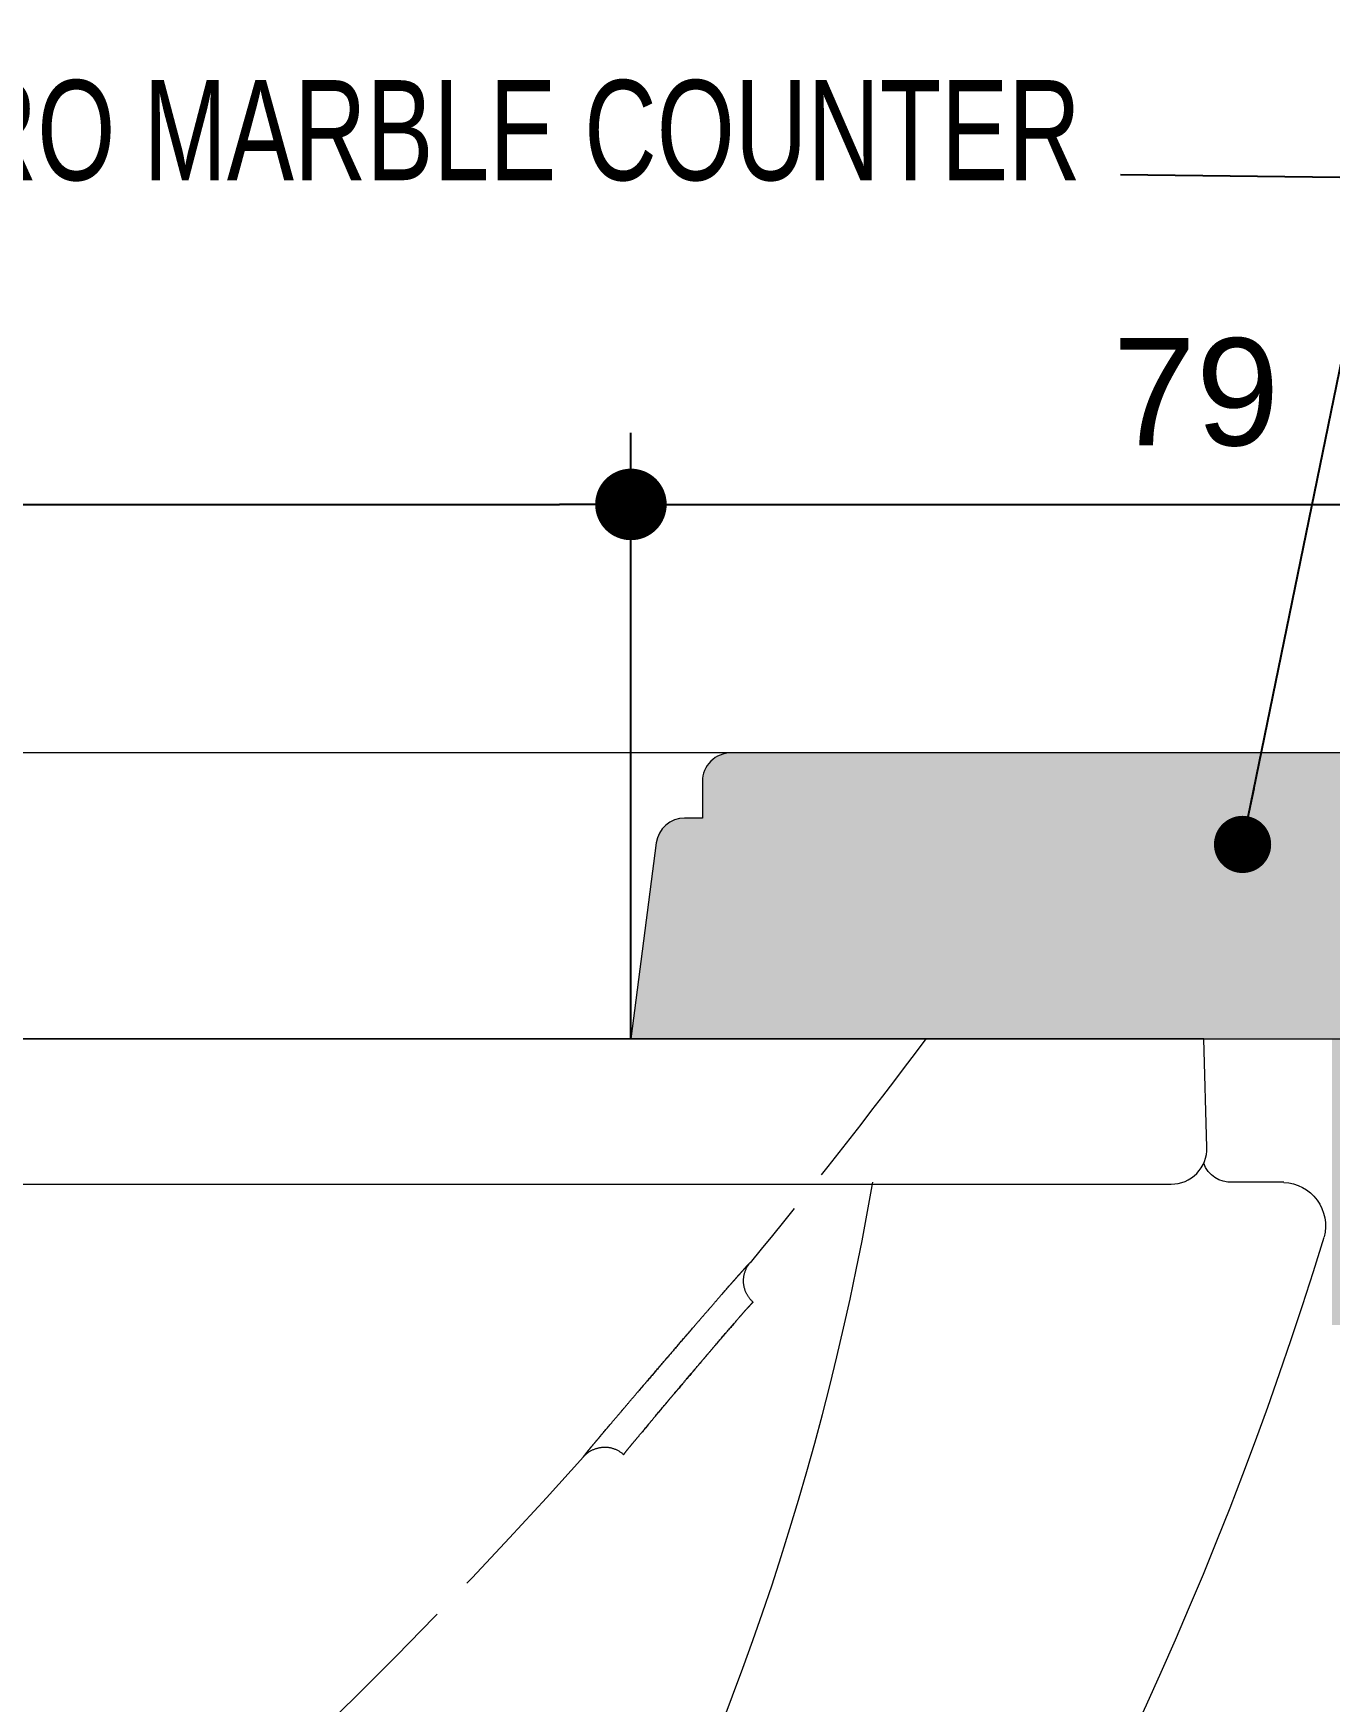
# Model space of a CAD drawing. Header units: inches. Extents: x 258415 to 640093, y 441672 to 945769.
# Drawn here: x 328415.8 to 328506.4, y 460557.5 to 460674.1 of the extents above; entities that cross this region are included whole.
import ezdxf

# ---------------------------------------------------------------- set-up
doc = ezdxf.new("R2010")
doc.units = ezdxf.units.IN
doc.header["$MEASUREMENT"] = 0
doc.linetypes.add('ACAD_ISO02W100', pattern=[15, 12, -3])
doc.linetypes.add('HIDDEN', pattern=[0.375, 0.25, -0.125])
for name, color, linetype in [('CQ marble hatch', 8, 'Continuous'), ('CQ SANITARY WARES', 212, 'Continuous'), ('CQ section wall', 3, 'Continuous'), ('CQ SPOT DETAILS', 40, 'Continuous'), ('CQ text label', 3, 'Continuous'), ('CQ Wall hatch_CHB', 8, 'Continuous'), ('DIM', 251, 'Continuous'), ('MARBLE 2', 6, 'Continuous'), ('SANITARY WARES', 212, 'Continuous')]:
    doc.layers.add(name, color=color, linetype=linetype)
doc.layers.add('CQ wooh hatch', color=8, linetype='HIDDEN', lineweight=18)
doc.styles.add('DIM 50', font='romans.shx', dxfattribs={"width": 0.75, "height": 100})
doc.styles.get("Standard").update_dxf_attribs({"font": 'arial.ttf'})
doc.dimstyles.new('chester 5', dxfattribs={"dimscale": 0.05, "dimtxt": 150, "dimasz": 100, "dimexe": 100, "dimexo": 0, "dimgap": 80, "dimtad": 1, "dimdec": 0, "dimzin": 0, "dimdsep": 46, "dimtxsty": 'Standard', "dimblk": 'DOT', "dimcen": 100, "dimclrd": 1, "dimclre": 1, "dimclrt": 3, "dimadec": 0, "dimazin": 0, "dimtfac": 1, "dimtdec": 0, "dimtofl": 0, "dimtmove": 0, "dimatfit": 3, "dimfxl": 1, "dimtolj": 1, "dimtzin": 0, "dimlwd": -1, "dimarcsym": 0})
doc.dimstyles.new('CQ Anno', dxfattribs={"dimscale": 40, "dimtxt": 2.2, "dimasz": 0.75, "dimexe": 1, "dimexo": 0.5, "dimgap": 0.5, "dimtad": 1, "dimrnd": 1, "dimdsep": 46, "dimtxsty": 'Standard', "dimblk": 'x-04-bw-gf-dim-50$0$DIM12', "dimcen": 0.0025, "dimdle": 0.5, "dimclrd": 8, "dimclre": 8, "dimclrt": 2, "dimazin": 2, "dimtfac": 1, "dimtix": 1, "dimtmove": 1, "dimatfit": 0, "dimfxl": 50, "dimtolj": 1, "dimtzin": 0, "dimlwd": -1, "dimarcsym": 1})
doc.dimstyles.get("Standard").update_dxf_attribs({"dimtxt": 0.18, "dimasz": 0.18, "dimexe": 0.18, "dimexo": 0.0625, "dimgap": 0.09, "dimtad": 0, "dimtih": 1, "dimtoh": 1, "dimdec": 4, "dimzin": 0, "dimdsep": 46, "dimtxsty": 'Standard', "dimcen": 0.09, "dimadec": 0, "dimazin": 0, "dimtfac": 1, "dimtdec": 4, "dimtofl": 0, "dimtmove": 0, "dimatfit": 3, "dimfxl": 1, "dimtolj": 1, "dimtzin": 0, "dimarcsym": 0})

# ---------------------------------------------------------------- blocks, each defined once
blk = doc.blocks.new('section c and d ff12')
at = {"layer": 'CQ Wall hatch_CHB', "ltscale": 300, "extrusion": (1.65644e-08, -2.02966e-09, 1)}
h = blk.add_hatch(dxfattribs=at)
h.set_pattern_fill('AR-CONC', color=256, scale=10, angle=-13.9714, style=0)
h.set_pattern_definition([(36.028577, (7745.6, -14615.695), (68.0890203, -23.40695), [7.5, -82.5]), (341.028577, (7745.6, -14615.695), (4.696116, 76.343932), [6, -66]), (86.480021, (7751.27, -14617.646), (72.7851354, 52.936981), [6.374019, -70.114211]), (32.212777, (7750.43, -14596.29), (99.570572, -41.829513), [11.25, -123.75]), (82.664212, (7758.72, -14599.77), (114.220033, 71.96377), [9.561034, -105.171376]), (337.21274, (7750.43, -14596.29), (114.220033, 71.96377), [9, -99]), (7.028577, (7758.923, -14603.554), (48.2040844, -53.482392), [7.5, -82.5]), (312.028577, (7758.92, -14603.55), (41.119588, 64.495185), [6, -66]), (57.480021, (7762.94, -14608.01), (89.323671, 11.012793), [6.374019, -70.114211]), (23.5285767, (7745.598, -14615.695), (9.2173322, 32.010976), [0, -65.2, 0, -67, 0, -66.25]), (353.528577, (7745.598, -14615.695), (35.0512903, 31.9228578), [0, -38.2, 0, -63.7, 0, -25.25]), (313.5285767, (7723.957, -14610.311), (51.2584374, -15.0772595), [0, -25, 0, -78, 0, -103.5]), (303.528577, (7714.253, -14607.897), (59.0102484, -4.3659754), [0, -32.5, 0, -51.8, 0, -73.5])])
h.paths.add_polyline_path([(327558.05, 463573.85), (327558.05, 463323.85), (332240.08, 463323.85), (332240.08, 463573.85)])
h.paths.add_polyline_path([(327558.05, 459623.85), (327558.05, 459373.85), (332240.08, 459373.85), (332240.08, 459623.85)])
blk = doc.blocks.new('x-04-bw-gf-dim-50$0$DIM12')
blk.add_line((0, -1), (0, 1))
at = {"color": 8}
blk.add_line((-1, 0), (1, 0), dxfattribs=at)
blk.add_circle((0, 0), 0.5)
blk = doc.blocks.new('*D373')
at = {"layer": 'Defpoints', "color": 0, "transparency": 16777216}
for p in [(328266.06, 460973.85, 0), (328263.3, 459723.85, 0), (328876.87, 459723.85)]:
    blk.add_point(p, dxfattribs=at)
at = {"layer": 'DIM', "color": 8, "lineweight": -2, "transparency": 16777216}
for p, q in [((328276.06, 460973.85), (328896.87, 460973.85)), ((328273.3, 459723.85), (328896.87, 459723.85))]:
    blk.add_line(p, q, dxfattribs=at)
at = {"layer": 'DIM', "color": 8, "transparency": 16777216}
blk.add_line((328876.87, 460958.85), (328876.87, 459738.85), dxfattribs=at)
at = {"layer": 'DIM', "color": 8, "transparency": 16777216, "xscale": 15, "yscale": 15, "zscale": 15}
for p, rotation in [((328876.87, 460973.85), 90), ((328876.87, 459723.85), 270)]:
    blk.add_blockref('x-04-bw-gf-dim-50$0$DIM12', p, dxfattribs=dict(at, rotation=rotation))
at = {"layer": 'DIM', "color": 2, "transparency": 16777216, "insert": (328844.41, 460348.85), "char_height": 44, "attachment_point": 5, "rotation": 90}
blk.add_mtext('\\A1;1250', dxfattribs=at)
blk = doc.blocks.new('DURAVIT SANTOSA SIDE')
at = {"layer": 'SANITARY WARES', "color": 0, "lineweight": 0}
blk.add_line((1238.38, 1071.57, 21.26), (1241.96, 1071.59, 91.26), dxfattribs=at)
at = {"layer": 'SANITARY WARES', "color": 0, "lineweight": 0, "elevation": 38.32}
blk.add_lwpolyline([(1243.96, 1081.59), (1652.89, 1081.59), (1652.67, 1073.87, -0.406065), (1650.17, 1071.44), (1246.25, 1071.44, -0.42241), (1243.75, 1074.01)], format="xyb", close=True, dxfattribs=at)
at = {"layer": 'SANITARY WARES', "color": 0, "lineweight": 0}
for points, elevation in [([(1481.31, 901.93, -0.153811), (1330.12, 958.2, -0.169298), (1267.1, 1071.58)], 40.13), ([(1480.74, 886.58, -0.16835), (1324.56, 938.48, -0.154889), (1235.56, 1067.74)], 21.26)]:
    blk.add_lwpolyline(points, format="xyb", dxfattribs=dict(at, elevation=elevation))
for centre, radius, start, end in [((1242.09, 1073.59, 91.26), 2.01, 266.2634, 339.9024), ((1238.51, 1068.52, 21.26), 3.05, 92.5241, 194.6475)]:
    blk.add_arc(centre, radius, start, end, dxfattribs=at)
at = {"layer": 'SANITARY WARES', "color": 0, "linetype": 'ACAD_ISO02W100', "lineweight": 0}
for points in [[(1263.39, 1081.59, 21.56), (1267.42, 1076.23, 21.56), (1271.52, 1071.01, 21.56), (1275.68, 1065.95, 21.56)], [(1287.34, 1052.37, 21.56), (1342.15, 991.22, 21.56), (1408.2, 954.29, 21.58), (1485.47, 941.59, 21.6)]]:
    blk.add_open_spline(points, degree=3, dxfattribs=at)
for points, knots in [([(1275.48, 1063.19, 21.57), (1275.48, 1063.2, 21.57), (1275.48, 1063.2, 21.57), (1275.66, 1063.36, 21.57), (1275.81, 1063.55, 21.57), (1276.04, 1063.99, 21.57), (1276.11, 1064.24, 21.57), (1276.16, 1064.76, 21.57), (1276.13, 1065.02, 21.57), (1275.98, 1065.52, 21.56), (1275.85, 1065.75, 21.56), (1275.69, 1065.95, 21.56)], [-0.3062249, -0.3062249, -0.3062249, -0.3062249, -0.3050533, -0.3050533, -0.2343831, -0.2343831, -0.1562523, -0.1562523, -0.0781257, -0.0781257, 0, 0, 0, 0]), ([(1275.48, 1063.19, 21.57), (1275.48, 1063.2, 21.57), (1275.48, 1063.2, 21.57), (1275.66, 1063.36, 21.57), (1275.81, 1063.55, 21.57), (1276.04, 1063.99, 21.57), (1276.11, 1064.24, 21.57), (1276.16, 1064.76, 21.57), (1276.13, 1065.02, 21.57), (1275.98, 1065.52, 21.56), (1275.85, 1065.75, 21.56), (1275.69, 1065.95, 21.56)], [-0.3062249, -0.3062249, -0.3062249, -0.3062249, -0.3050533, -0.3050533, -0.2343831, -0.2343831, -0.1562523, -0.1562523, -0.0781257, -0.0781257, 0, 0, 0, 0]), ([(1275.68, 1065.95, 21.56), (1275.69, 1065.96, 22.23), (1275.74, 1065.91, 22.9), (1275.84, 1065.8, 23.55), (1275.86, 1065.78, 23.66), (1275.87, 1065.76, 23.77), (1275.89, 1065.74, 23.88), (1275.93, 1065.7, 24.1), (1275.98, 1065.65, 24.31), (1276.02, 1065.6, 24.52), (1276.1, 1065.51, 24.84), (1276.18, 1065.42, 25.15), (1276.28, 1065.31, 25.45), (1276.38, 1065.2, 25.76), (1276.48, 1065.08, 26.05), (1276.6, 1064.95, 26.34), (1276.67, 1064.87, 26.51), (1276.75, 1064.78, 26.68), (1276.82, 1064.69, 26.84), (1276.88, 1064.64, 26.95), (1276.93, 1064.57, 27.05), (1276.98, 1064.51, 27.16), (1277.12, 1064.36, 27.42), (1277.27, 1064.19, 27.67), (1277.42, 1064.01, 27.91), (1277.58, 1063.83, 28.15), (1277.75, 1063.64, 28.38), (1277.92, 1063.44, 28.59), (1278.11, 1063.22, 28.82), (1278.31, 1062.98, 29.04), (1278.52, 1062.74, 29.23), (1278.69, 1062.55, 29.39), (1278.86, 1062.36, 29.53), (1279.03, 1062.16, 29.66), (1279.23, 1061.93, 29.8), (1279.43, 1061.69, 29.93), (1279.64, 1061.45, 30.04), (1279.8, 1061.26, 30.13), (1279.97, 1061.07, 30.21), (1280.14, 1060.87, 30.27), (1280.18, 1060.82, 30.29), (1280.23, 1060.77, 30.31), (1280.27, 1060.72, 30.32), (1280.41, 1060.56, 30.37), (1280.55, 1060.39, 30.41), (1280.7, 1060.22, 30.45), (1280.98, 1059.9, 30.51), (1281.26, 1059.57, 30.54), (1281.54, 1059.24, 30.55), (1281.69, 1059.06, 30.55), (1281.85, 1058.88, 30.54), (1282, 1058.7, 30.52), (1282.29, 1058.36, 30.49), (1282.58, 1058.03, 30.42), (1282.86, 1057.7, 30.32), (1282.89, 1057.67, 30.31), (1282.91, 1057.65, 30.31), (1282.93, 1057.62, 30.3), (1283.05, 1057.48, 30.25), (1283.17, 1057.34, 30.2), (1283.28, 1057.21, 30.15), (1283.7, 1056.72, 29.95), (1284.1, 1056.25, 29.68), (1284.48, 1055.81, 29.35), (1284.73, 1055.51, 29.12), (1284.97, 1055.23, 28.87), (1285.19, 1054.96, 28.59), (1285.36, 1054.76, 28.38), (1285.53, 1054.57, 28.15), (1285.68, 1054.39, 27.91), (1285.84, 1054.21, 27.67), (1285.98, 1054.04, 27.42), (1286.11, 1053.88, 27.16), (1286.15, 1053.84, 27.09), (1286.18, 1053.79, 27.02), (1286.22, 1053.75, 26.95), (1286.31, 1053.64, 26.75), (1286.4, 1053.53, 26.55), (1286.49, 1053.43, 26.34), (1286.6, 1053.3, 26.06), (1286.7, 1053.17, 25.76), (1286.8, 1053.06, 25.46), (1286.89, 1052.95, 25.15), (1286.97, 1052.85, 24.84), (1287.04, 1052.76, 24.52), (1287.08, 1052.72, 24.36), (1287.11, 1052.68, 24.19), (1287.14, 1052.64, 24.02), (1287.17, 1052.61, 23.87), (1287.19, 1052.58, 23.71), (1287.21, 1052.55, 23.56), (1287.3, 1052.44, 22.9), (1287.35, 1052.38, 22.23), (1287.34, 1052.37, 21.56)], [-8.437685, -8.437685, -8.437685, -8.437685, -8.236422, -8.236422, -8.236422, -8.202706, -8.202706, -8.202706, -8.13569, -8.13569, -8.13569, -8.035107, -8.035107, -8.035107, -7.934508, -7.934508, -7.934508, -7.873978, -7.873978, -7.873978, -7.833752, -7.833752, -7.833752, -7.733152, -7.733152, -7.733152, -7.632613, -7.632613, -7.632613, -7.519958, -7.519958, -7.519958, -7.431163, -7.431163, -7.431163, -7.330606, -7.330606, -7.330606, -7.250203, -7.250203, -7.250203, -7.229903, -7.229903, -7.229903, -7.162813, -7.162813, -7.162813, -7.032993, -7.032993, -7.032993, -6.96146, -6.96146, -6.96146, -6.827297, -6.827297, -6.827297, -6.816772, -6.816772, -6.816772, -6.760123, -6.760123, -6.760123, -6.558896, -6.558896, -6.558896, -6.42459, -6.42459, -6.42459, -6.324087, -6.324087, -6.324087, -6.223474, -6.223474, -6.223474, -6.197131, -6.197131, -6.197131, -6.122702, -6.122702, -6.122702, -6.022103, -6.022103, -6.022103, -5.921511, -5.921511, -5.921511, -5.868987, -5.868987, -5.868987, -5.82079, -5.82079, -5.82079, -5.61953, -5.61953, -5.61953, -5.61953]), ([(1275.68, 1065.95, 21.56), (1275.69, 1065.96, 22.23), (1275.74, 1065.91, 22.9), (1275.84, 1065.8, 23.55), (1275.86, 1065.78, 23.66), (1275.87, 1065.76, 23.77), (1275.89, 1065.74, 23.88), (1275.93, 1065.7, 24.1), (1275.98, 1065.65, 24.31), (1276.02, 1065.6, 24.52), (1276.1, 1065.51, 24.84), (1276.18, 1065.42, 25.15), (1276.28, 1065.31, 25.45), (1276.38, 1065.2, 25.76), (1276.48, 1065.08, 26.05), (1276.6, 1064.95, 26.34), (1276.67, 1064.87, 26.51), (1276.75, 1064.78, 26.68), (1276.82, 1064.69, 26.84), (1276.88, 1064.64, 26.95), (1276.93, 1064.57, 27.05), (1276.98, 1064.51, 27.16), (1277.12, 1064.36, 27.42), (1277.27, 1064.19, 27.67), (1277.42, 1064.01, 27.91), (1277.58, 1063.83, 28.15), (1277.75, 1063.64, 28.38), (1277.92, 1063.44, 28.59), (1278.11, 1063.22, 28.82), (1278.31, 1062.98, 29.04), (1278.52, 1062.74, 29.23), (1278.69, 1062.55, 29.39), (1278.86, 1062.36, 29.53), (1279.03, 1062.16, 29.66), (1279.23, 1061.93, 29.8), (1279.43, 1061.69, 29.93), (1279.64, 1061.45, 30.04), (1279.8, 1061.26, 30.13), (1279.97, 1061.07, 30.21), (1280.14, 1060.87, 30.27), (1280.18, 1060.82, 30.29), (1280.23, 1060.77, 30.31), (1280.27, 1060.72, 30.32), (1280.41, 1060.56, 30.37), (1280.55, 1060.39, 30.41), (1280.7, 1060.22, 30.45), (1280.98, 1059.9, 30.51), (1281.26, 1059.57, 30.54), (1281.54, 1059.24, 30.55), (1281.69, 1059.06, 30.55), (1281.85, 1058.88, 30.54), (1282, 1058.7, 30.52), (1282.29, 1058.36, 30.49), (1282.58, 1058.03, 30.42), (1282.86, 1057.7, 30.32), (1282.89, 1057.67, 30.31), (1282.91, 1057.65, 30.31), (1282.93, 1057.62, 30.3), (1283.05, 1057.48, 30.25), (1283.17, 1057.34, 30.2), (1283.28, 1057.21, 30.15), (1283.7, 1056.72, 29.95), (1284.1, 1056.25, 29.68), (1284.48, 1055.81, 29.35), (1284.73, 1055.51, 29.12), (1284.97, 1055.23, 28.87), (1285.19, 1054.96, 28.59), (1285.36, 1054.76, 28.38), (1285.53, 1054.57, 28.15), (1285.68, 1054.39, 27.91), (1285.84, 1054.21, 27.67), (1285.98, 1054.04, 27.42), (1286.11, 1053.88, 27.16), (1286.15, 1053.84, 27.09), (1286.18, 1053.79, 27.02), (1286.22, 1053.75, 26.95), (1286.31, 1053.64, 26.75), (1286.4, 1053.53, 26.55), (1286.49, 1053.43, 26.34), (1286.6, 1053.3, 26.06), (1286.7, 1053.17, 25.76), (1286.8, 1053.06, 25.46), (1286.89, 1052.95, 25.15), (1286.97, 1052.85, 24.84), (1287.04, 1052.76, 24.52), (1287.08, 1052.72, 24.36), (1287.11, 1052.68, 24.19), (1287.14, 1052.64, 24.02), (1287.17, 1052.61, 23.87), (1287.19, 1052.58, 23.71), (1287.21, 1052.55, 23.56), (1287.3, 1052.44, 22.9), (1287.35, 1052.38, 22.23), (1287.34, 1052.37, 21.56)], [-8.437685, -8.437685, -8.437685, -8.437685, -8.236422, -8.236422, -8.236422, -8.202706, -8.202706, -8.202706, -8.13569, -8.13569, -8.13569, -8.035107, -8.035107, -8.035107, -7.934508, -7.934508, -7.934508, -7.873978, -7.873978, -7.873978, -7.833752, -7.833752, -7.833752, -7.733152, -7.733152, -7.733152, -7.632613, -7.632613, -7.632613, -7.519958, -7.519958, -7.519958, -7.431163, -7.431163, -7.431163, -7.330606, -7.330606, -7.330606, -7.250203, -7.250203, -7.250203, -7.229903, -7.229903, -7.229903, -7.162813, -7.162813, -7.162813, -7.032993, -7.032993, -7.032993, -6.96146, -6.96146, -6.96146, -6.827297, -6.827297, -6.827297, -6.816772, -6.816772, -6.816772, -6.760123, -6.760123, -6.760123, -6.558896, -6.558896, -6.558896, -6.42459, -6.42459, -6.42459, -6.324087, -6.324087, -6.324087, -6.223474, -6.223474, -6.223474, -6.197131, -6.197131, -6.197131, -6.122702, -6.122702, -6.122702, -6.022103, -6.022103, -6.022103, -5.921511, -5.921511, -5.921511, -5.868987, -5.868987, -5.868987, -5.82079, -5.82079, -5.82079, -5.61953, -5.61953, -5.61953, -5.61953]), ([(1287.34, 1052.37, 21.56), (1287.34, 1052.38, 20.9), (1287.29, 1052.45, 20.23), (1287.2, 1052.57, 19.58), (1287.18, 1052.59, 19.46), (1287.16, 1052.61, 19.35), (1287.14, 1052.64, 19.23), (1287.11, 1052.68, 19.03), (1287.07, 1052.73, 18.83), (1287.02, 1052.79, 18.63), (1286.95, 1052.87, 18.31), (1286.87, 1052.97, 18.01), (1286.78, 1053.09, 17.7), (1286.68, 1053.2, 17.4), (1286.58, 1053.32, 17.11), (1286.46, 1053.46, 16.83), (1286.39, 1053.55, 16.65), (1286.31, 1053.64, 16.47), (1286.22, 1053.74, 16.29), (1286.18, 1053.8, 16.2), (1286.13, 1053.85, 16.11), (1286.09, 1053.91, 16.02), (1285.82, 1054.22, 15.5), (1285.51, 1054.59, 15.03), (1285.17, 1054.99, 14.61), (1285, 1055.19, 14.4), (1284.82, 1055.4, 14.21), (1284.64, 1055.61, 14.04), (1284.6, 1055.66, 14), (1284.57, 1055.7, 13.97), (1284.53, 1055.74, 13.93), (1284.38, 1055.92, 13.8), (1284.23, 1056.09, 13.67), (1284.08, 1056.28, 13.56), (1283.88, 1056.51, 13.41), (1283.68, 1056.74, 13.29), (1283.48, 1056.98, 13.18), (1283.3, 1057.19, 13.08), (1283.12, 1057.4, 13), (1282.94, 1057.61, 12.94), (1282.91, 1057.64, 12.92), (1282.88, 1057.67, 12.91), (1282.85, 1057.71, 12.9), (1282.78, 1057.79, 12.88), (1282.71, 1057.87, 12.86), (1282.64, 1057.95, 12.84), (1282.57, 1058.04, 12.82), (1282.5, 1058.12, 12.8), (1282.43, 1058.2, 12.78), (1282.14, 1058.54, 12.71), (1281.84, 1058.89, 12.68), (1281.55, 1059.23, 12.68), (1281.41, 1059.39, 12.68), (1281.27, 1059.55, 12.69), (1281.13, 1059.71, 12.71), (1280.85, 1060.05, 12.74), (1280.56, 1060.38, 12.81), (1280.28, 1060.71, 12.9), (1280.24, 1060.76, 12.92), (1280.19, 1060.81, 12.93), (1280.15, 1060.85, 12.95), (1279.91, 1061.13, 13.04), (1279.68, 1061.4, 13.16), (1279.45, 1061.67, 13.29), (1279.18, 1061.98, 13.45), (1278.92, 1062.29, 13.65), (1278.66, 1062.58, 13.87), (1278.62, 1062.63, 13.9), (1278.58, 1062.68, 13.94), (1278.54, 1062.73, 13.98), (1278.46, 1062.82, 14.06), (1278.38, 1062.91, 14.14), (1278.3, 1063, 14.22), (1278.18, 1063.14, 14.34), (1278.06, 1063.28, 14.47), (1277.94, 1063.41, 14.61), (1277.6, 1063.81, 15.03), (1277.28, 1064.17, 15.5), (1277.01, 1064.48, 16.02), (1276.95, 1064.55, 16.13), (1276.89, 1064.62, 16.25), (1276.83, 1064.68, 16.37), (1276.76, 1064.76, 16.52), (1276.69, 1064.84, 16.67), (1276.63, 1064.92, 16.83), (1276.51, 1065.05, 17.11), (1276.4, 1065.17, 17.4), (1276.3, 1065.28, 17.7), (1276.2, 1065.39, 18), (1276.12, 1065.49, 18.31), (1276.04, 1065.57, 18.63), (1275.99, 1065.63, 18.86), (1275.94, 1065.69, 19.09), (1275.9, 1065.73, 19.32), (1275.88, 1065.75, 19.41), (1275.87, 1065.77, 19.5), (1275.85, 1065.78, 19.58), (1275.8, 1065.84, 19.91), (1275.76, 1065.88, 20.23), (1275.73, 1065.91, 20.56), (1275.71, 1065.94, 20.9), (1275.69, 1065.95, 21.23), (1275.69, 1065.95, 21.56)], [-8.416438, -8.416438, -8.416438, -8.416438, -8.21674, -8.21674, -8.21674, -8.180054, -8.180054, -8.180054, -8.116785, -8.116785, -8.116785, -8.016987, -8.016987, -8.016987, -7.91718, -7.91718, -7.91718, -7.851845, -7.851845, -7.851845, -7.817193, -7.817193, -7.817193, -7.617519, -7.617519, -7.617519, -7.517635, -7.517635, -7.517635, -7.497726, -7.497726, -7.497726, -7.417709, -7.417709, -7.417709, -7.31794, -7.31794, -7.31794, -7.231697, -7.231697, -7.231697, -7.218047, -7.218047, -7.218047, -7.184748, -7.184748, -7.184748, -7.151475, -7.151475, -7.151475, -7.015444, -7.015444, -7.015444, -6.951708, -6.951708, -6.951708, -6.818615, -6.818615, -6.818615, -6.798553, -6.798553, -6.798553, -6.685359, -6.685359, -6.685359, -6.552276, -6.552276, -6.552276, -6.529573, -6.529573, -6.529573, -6.485649, -6.485649, -6.485649, -6.419082, -6.419082, -6.419082, -6.219429, -6.219429, -6.219429, -6.175562, -6.175562, -6.175562, -6.119467, -6.119467, -6.119467, -6.01965, -6.01965, -6.01965, -5.919849, -5.919849, -5.919849, -5.846952, -5.846952, -5.846952, -5.819902, -5.819902, -5.819902, -5.720029, -5.720029, -5.720029, -5.620201, -5.620201, -5.620201, -5.620201]), ([(1287.34, 1052.37, 21.56), (1287.34, 1052.38, 20.9), (1287.29, 1052.45, 20.23), (1287.2, 1052.57, 19.58), (1287.18, 1052.59, 19.46), (1287.16, 1052.61, 19.35), (1287.14, 1052.64, 19.23), (1287.11, 1052.68, 19.03), (1287.07, 1052.73, 18.83), (1287.02, 1052.79, 18.63), (1286.95, 1052.87, 18.31), (1286.87, 1052.97, 18.01), (1286.78, 1053.09, 17.7), (1286.68, 1053.2, 17.4), (1286.58, 1053.32, 17.11), (1286.46, 1053.46, 16.83), (1286.39, 1053.55, 16.65), (1286.31, 1053.64, 16.47), (1286.22, 1053.74, 16.29), (1286.18, 1053.8, 16.2), (1286.13, 1053.85, 16.11), (1286.09, 1053.91, 16.02), (1285.82, 1054.22, 15.5), (1285.51, 1054.59, 15.03), (1285.17, 1054.99, 14.61), (1285, 1055.19, 14.4), (1284.82, 1055.4, 14.21), (1284.64, 1055.61, 14.04), (1284.6, 1055.66, 14), (1284.57, 1055.7, 13.97), (1284.53, 1055.74, 13.93), (1284.38, 1055.92, 13.8), (1284.23, 1056.09, 13.67), (1284.08, 1056.28, 13.56), (1283.88, 1056.51, 13.41), (1283.68, 1056.74, 13.29), (1283.48, 1056.98, 13.18), (1283.3, 1057.19, 13.08), (1283.12, 1057.4, 13), (1282.94, 1057.61, 12.94), (1282.91, 1057.64, 12.92), (1282.88, 1057.67, 12.91), (1282.85, 1057.71, 12.9), (1282.78, 1057.79, 12.88), (1282.71, 1057.87, 12.86), (1282.64, 1057.95, 12.84), (1282.57, 1058.04, 12.82), (1282.5, 1058.12, 12.8), (1282.43, 1058.2, 12.78), (1282.14, 1058.54, 12.71), (1281.84, 1058.89, 12.68), (1281.55, 1059.23, 12.68), (1281.41, 1059.39, 12.68), (1281.27, 1059.55, 12.69), (1281.13, 1059.71, 12.71), (1280.85, 1060.05, 12.74), (1280.56, 1060.38, 12.81), (1280.28, 1060.71, 12.9), (1280.24, 1060.76, 12.92), (1280.19, 1060.81, 12.93), (1280.15, 1060.85, 12.95), (1279.91, 1061.13, 13.04), (1279.68, 1061.4, 13.16), (1279.45, 1061.67, 13.29), (1279.18, 1061.98, 13.45), (1278.92, 1062.29, 13.65), (1278.66, 1062.58, 13.87), (1278.62, 1062.63, 13.9), (1278.58, 1062.68, 13.94), (1278.54, 1062.73, 13.98), (1278.46, 1062.82, 14.06), (1278.38, 1062.91, 14.14), (1278.3, 1063, 14.22), (1278.18, 1063.14, 14.34), (1278.06, 1063.28, 14.47), (1277.94, 1063.41, 14.61), (1277.6, 1063.81, 15.03), (1277.28, 1064.17, 15.5), (1277.01, 1064.48, 16.02), (1276.95, 1064.55, 16.13), (1276.89, 1064.62, 16.25), (1276.83, 1064.68, 16.37), (1276.76, 1064.76, 16.52), (1276.69, 1064.84, 16.67), (1276.63, 1064.92, 16.83), (1276.51, 1065.05, 17.11), (1276.4, 1065.17, 17.4), (1276.3, 1065.28, 17.7), (1276.2, 1065.39, 18), (1276.12, 1065.49, 18.31), (1276.04, 1065.57, 18.63), (1275.99, 1065.63, 18.86), (1275.94, 1065.69, 19.09), (1275.9, 1065.73, 19.32), (1275.88, 1065.75, 19.41), (1275.87, 1065.77, 19.5), (1275.85, 1065.78, 19.58), (1275.8, 1065.84, 19.91), (1275.76, 1065.88, 20.23), (1275.73, 1065.91, 20.56), (1275.71, 1065.94, 20.9), (1275.69, 1065.95, 21.23), (1275.69, 1065.95, 21.56)], [-8.416438, -8.416438, -8.416438, -8.416438, -8.21674, -8.21674, -8.21674, -8.180054, -8.180054, -8.180054, -8.116785, -8.116785, -8.116785, -8.016987, -8.016987, -8.016987, -7.91718, -7.91718, -7.91718, -7.851845, -7.851845, -7.851845, -7.817193, -7.817193, -7.817193, -7.617519, -7.617519, -7.617519, -7.517635, -7.517635, -7.517635, -7.497726, -7.497726, -7.497726, -7.417709, -7.417709, -7.417709, -7.31794, -7.31794, -7.31794, -7.231697, -7.231697, -7.231697, -7.218047, -7.218047, -7.218047, -7.184748, -7.184748, -7.184748, -7.151475, -7.151475, -7.151475, -7.015444, -7.015444, -7.015444, -6.951708, -6.951708, -6.951708, -6.818615, -6.818615, -6.818615, -6.798553, -6.798553, -6.798553, -6.685359, -6.685359, -6.685359, -6.552276, -6.552276, -6.552276, -6.529573, -6.529573, -6.529573, -6.485649, -6.485649, -6.485649, -6.419082, -6.419082, -6.419082, -6.219429, -6.219429, -6.219429, -6.175562, -6.175562, -6.175562, -6.119467, -6.119467, -6.119467, -6.01965, -6.01965, -6.01965, -5.919849, -5.919849, -5.919849, -5.846952, -5.846952, -5.846952, -5.819902, -5.819902, -5.819902, -5.720029, -5.720029, -5.720029, -5.620201, -5.620201, -5.620201, -5.620201]), ([(1284.51, 1052.53, 21.57), (1284.51, 1052.53, 21.58), (1284.51, 1052.53, 21.58), (1284.51, 1052.53, 21.59), (1284.52, 1052.53, 22.11), (1284.47, 1052.6, 22.9), (1284.3, 1052.83, 23.9), (1284.11, 1053.06, 24.63), (1283.87, 1053.36, 25.33), (1283.58, 1053.7, 25.97), (1283.24, 1054.11, 26.56), (1282.82, 1054.61, 27.14), (1282.22, 1055.33, 27.78), (1281.6, 1056.07, 28.21), (1280.95, 1056.85, 28.48), (1280.28, 1057.64, 28.63), (1279.6, 1058.44, 28.6), (1278.99, 1059.16, 28.42), (1278.55, 1059.67, 28.22), (1277.92, 1060.41, 27.82), (1277.34, 1061.09, 27.26), (1276.83, 1061.68, 26.56), (1276.49, 1062.08, 25.97), (1276.19, 1062.42, 25.33), (1275.94, 1062.71, 24.63), (1275.74, 1062.93, 23.9), (1275.54, 1063.14, 22.9), (1275.48, 1063.2, 22.11), (1275.48, 1063.19, 21.59), (1275.48, 1063.19, 21.58), (1275.48, 1063.19, 21.58), (1275.48, 1063.19, 21.57)], [5.617649, 5.617649, 5.617649, 5.617649, 5.61953, 5.61953, 5.61953, 5.820827, 5.921475, 6.022124, 6.122772, 6.22342, 6.324069, 6.424717, 6.558915, 6.760212, 6.827311, 6.961508, 7.162805, 7.229904, 7.330552, 7.431201, 7.632498, 7.733146, 7.833794, 7.934443, 8.035091, 8.135739, 8.236388, 8.437685, 8.437685, 8.437685, 8.43957, 8.43957, 8.43957, 8.43957]), ([(1284.51, 1052.53, 21.57), (1284.51, 1052.53, 21.58), (1284.51, 1052.53, 21.58), (1284.51, 1052.53, 21.59), (1284.52, 1052.53, 22.11), (1284.47, 1052.6, 22.9), (1284.3, 1052.83, 23.9), (1284.11, 1053.06, 24.63), (1283.87, 1053.36, 25.33), (1283.58, 1053.7, 25.97), (1283.24, 1054.11, 26.56), (1282.82, 1054.61, 27.14), (1282.22, 1055.33, 27.78), (1281.6, 1056.07, 28.21), (1280.95, 1056.85, 28.48), (1280.28, 1057.64, 28.63), (1279.6, 1058.44, 28.6), (1278.99, 1059.16, 28.42), (1278.55, 1059.67, 28.22), (1277.92, 1060.41, 27.82), (1277.34, 1061.09, 27.26), (1276.83, 1061.68, 26.56), (1276.49, 1062.08, 25.97), (1276.19, 1062.42, 25.33), (1275.94, 1062.71, 24.63), (1275.74, 1062.93, 23.9), (1275.54, 1063.14, 22.9), (1275.48, 1063.2, 22.11), (1275.48, 1063.19, 21.59), (1275.48, 1063.19, 21.58), (1275.48, 1063.19, 21.58), (1275.48, 1063.19, 21.57)], [5.617649, 5.617649, 5.617649, 5.617649, 5.61953, 5.61953, 5.61953, 5.820827, 5.921475, 6.022124, 6.122772, 6.22342, 6.324069, 6.424717, 6.558915, 6.760212, 6.827311, 6.961508, 7.162805, 7.229904, 7.330552, 7.431201, 7.632498, 7.733146, 7.833794, 7.934443, 8.035091, 8.135739, 8.236388, 8.437685, 8.437685, 8.437685, 8.43957, 8.43957, 8.43957, 8.43957]), ([(1275.48, 1063.19, 21.57), (1275.48, 1063.19, 21.57), (1275.48, 1063.19, 21.56), (1275.48, 1063.19, 21.56), (1275.48, 1063.19, 21.3), (1275.51, 1063.17, 20.78), (1275.6, 1063.07, 20.01), (1275.75, 1062.91, 19.26), (1275.95, 1062.69, 18.54), (1276.21, 1062.4, 17.86), (1276.6, 1061.94, 17.01), (1277.05, 1061.42, 16.33), (1277.51, 1060.89, 15.82), (1277.89, 1060.44, 15.45), (1278.4, 1059.85, 15.08), (1279.05, 1059.09, 14.78), (1279.82, 1058.17, 14.6), (1280.44, 1057.44, 14.63), (1280.88, 1056.92, 14.75), (1281.16, 1056.6, 14.83), (1281.53, 1056.15, 15), (1282, 1055.6, 15.3), (1282.44, 1055.07, 15.67), (1282.98, 1054.42, 16.27), (1283.46, 1053.84, 17.01), (1283.85, 1053.38, 17.86), (1284.09, 1053.08, 18.54), (1284.28, 1052.84, 19.26), (1284.46, 1052.61, 20.26), (1284.52, 1052.53, 21.04), (1284.51, 1052.53, 21.56), (1284.51, 1052.53, 21.56), (1284.51, 1052.53, 21.57), (1284.51, 1052.53, 21.57)], [5.618316, 5.618316, 5.618316, 5.618316, 5.620201, 5.620201, 5.620201, 5.720067, 5.819932, 5.919798, 6.019663, 6.119529, 6.219395, 6.419126, 6.485703, 6.55228, 6.685434, 6.818588, 6.951742, 7.151474, 7.184762, 7.218051, 7.317916, 7.417782, 7.517647, 7.617513, 7.817244, 7.91711, 8.016976, 8.116841, 8.216707, 8.416438, 8.416438, 8.416438, 8.418319, 8.418319, 8.418319, 8.418319]), ([(1275.48, 1063.19, 21.57), (1275.48, 1063.19, 21.57), (1275.48, 1063.19, 21.56), (1275.48, 1063.19, 21.56), (1275.48, 1063.19, 21.3), (1275.51, 1063.17, 20.78), (1275.6, 1063.07, 20.01), (1275.75, 1062.91, 19.26), (1275.95, 1062.69, 18.54), (1276.21, 1062.4, 17.86), (1276.6, 1061.94, 17.01), (1277.05, 1061.42, 16.33), (1277.51, 1060.89, 15.82), (1277.89, 1060.44, 15.45), (1278.4, 1059.85, 15.08), (1279.05, 1059.09, 14.78), (1279.82, 1058.17, 14.6), (1280.44, 1057.44, 14.63), (1280.88, 1056.92, 14.75), (1281.16, 1056.6, 14.83), (1281.53, 1056.15, 15), (1282, 1055.6, 15.3), (1282.44, 1055.07, 15.67), (1282.98, 1054.42, 16.27), (1283.46, 1053.84, 17.01), (1283.85, 1053.38, 17.86), (1284.09, 1053.08, 18.54), (1284.28, 1052.84, 19.26), (1284.46, 1052.61, 20.26), (1284.52, 1052.53, 21.04), (1284.51, 1052.53, 21.56), (1284.51, 1052.53, 21.56), (1284.51, 1052.53, 21.57), (1284.51, 1052.53, 21.57)], [5.618316, 5.618316, 5.618316, 5.618316, 5.620201, 5.620201, 5.620201, 5.720067, 5.819932, 5.919798, 6.019663, 6.119529, 6.219395, 6.419126, 6.485703, 6.55228, 6.685434, 6.818588, 6.951742, 7.151474, 7.184762, 7.218051, 7.317916, 7.417782, 7.517647, 7.617513, 7.817244, 7.91711, 8.016976, 8.116841, 8.216707, 8.416438, 8.416438, 8.416438, 8.418319, 8.418319, 8.418319, 8.418319]), ([(1284.51, 1052.53, 21.57), (1284.52, 1052.53, 21.57), (1284.52, 1052.53, 21.57), (1284.72, 1052.71, 21.57), (1284.96, 1052.85, 21.57), (1285.45, 1053.02, 21.57), (1285.71, 1053.05, 21.57), (1286.23, 1053.02, 21.57), (1286.49, 1052.95, 21.57), (1286.96, 1052.73, 21.56), (1287.17, 1052.57, 21.56), (1287.34, 1052.37, 21.56)], [-0.3155615, -0.3155615, -0.3155615, -0.3155615, -0.3143739, -0.3143739, -0.2343823, -0.2343823, -0.156252, -0.156252, -0.0781257, -0.0781257, 0, 0, 0, 0]), ([(1284.51, 1052.53, 21.57), (1284.52, 1052.53, 21.57), (1284.52, 1052.53, 21.57), (1284.72, 1052.71, 21.57), (1284.96, 1052.85, 21.57), (1285.45, 1053.02, 21.57), (1285.71, 1053.05, 21.57), (1286.23, 1053.02, 21.57), (1286.49, 1052.95, 21.57), (1286.96, 1052.73, 21.56), (1287.17, 1052.57, 21.56), (1287.34, 1052.37, 21.56)], [-0.3155615, -0.3155615, -0.3155615, -0.3155615, -0.3143739, -0.3143739, -0.2343823, -0.2343823, -0.156252, -0.156252, -0.0781257, -0.0781257, 0, 0, 0, 0])]:
    blk.add_open_spline(points, degree=3, knots=knots, dxfattribs=at)
blk = doc.blocks.new('A$C274a4323')
at = {"layer": 'MARBLE 2', "lineweight": 0, "elevation": 0}
for points in [[(595.35, 730), (595.35, 730, 0.399406), (579.11, 745.44), (575.35, 745.44), (575.35, 748, 0.414214), (573.35, 750), (0, 750), (0, 730), (595.35, 730)], [(540.12, 750), (523.35, 750, 0.414214), (521.35, 748), (521.35, 745.44), (520.11, 745.44, 0.376967), (518.13, 743.7), (516.35, 730)]]:
    blk.add_lwpolyline(points, format="xyb", dxfattribs=at)
at = {"layer": 'CQ SANITARY WARES', "color": 6, "xscale": -1}
blk.add_blockref('DURAVIT SANTOSA SIDE', (1800.37, -351.59, -38.32), dxfattribs=at)
blk = doc.blocks.new('_Dot')
at = {"color": 0, "linetype": 'ByBlock', "lineweight": -2}
blk.add_line((-0.5, 0), (-1, 0), dxfattribs=at)
at = {"color": 0, "linetype": 'ByBlock', "const_width": 0.5}
blk.add_lwpolyline([(-0.25, 0, 1), (0.25, 0, 1)], format="xyb", close=True, dxfattribs=at)
blk = doc.blocks.new('*D1225')
at = {"layer": 'CQ SPOT DETAILS', "color": 1, "lineweight": -2, "transparency": 16777216}
for p, q in [((328123.17, 460603.85), (328123.17, 460646.22)), ((328457.53, 460603.85), (328457.53, 460646.22))]:
    blk.add_line(p, q, dxfattribs=at)
at = {"layer": 'CQ SPOT DETAILS', "color": 1, "transparency": 16777216}
blk.add_line((328128.17, 460641.22), (328452.53, 460641.22), dxfattribs=at)
at = {"layer": 'Defpoints', "color": 0, "transparency": 16777216}
for p in [(328457.53, 460641.22), (328123.17, 460603.85, 0), (328457.53, 460603.85, 0)]:
    blk.add_point(p, dxfattribs=at)
at = {"layer": 'CQ SPOT DETAILS', "color": 1, "transparency": 16777216, "xscale": 5, "yscale": 5, "zscale": 5, "rotation": 180}
blk.add_blockref('_Dot', (328123.17, 460641.22), dxfattribs=at)
at = {"layer": 'CQ SPOT DETAILS', "color": 1, "transparency": 16777216, "xscale": 5, "yscale": 5, "zscale": 5}
blk.add_blockref('_Dot', (328457.53, 460641.22), dxfattribs=at)
at = {"layer": 'CQ SPOT DETAILS', "color": 3, "transparency": 16777216, "insert": (328290.35, 460649.05), "char_height": 7.5, "attachment_point": 5}
blk.add_mtext('\\A1;334', dxfattribs=at)
blk = doc.blocks.new('*D1226')
at = {"layer": 'CQ SPOT DETAILS', "color": 1, "lineweight": -2, "transparency": 16777216}
for p, q in [((328457.53, 460603.85), (328457.53, 460646.22)), ((328536.53, 460603.85), (328536.53, 460646.22))]:
    blk.add_line(p, q, dxfattribs=at)
at = {"layer": 'CQ SPOT DETAILS', "color": 1, "transparency": 16777216}
blk.add_line((328462.53, 460641.22), (328531.53, 460641.22), dxfattribs=at)
at = {"layer": 'Defpoints', "color": 0, "transparency": 16777216}
for p in [(328536.53, 460641.22), (328457.53, 460603.85, 0), (328536.53, 460603.85, 0)]:
    blk.add_point(p, dxfattribs=at)
at = {"layer": 'CQ SPOT DETAILS', "color": 1, "transparency": 16777216, "xscale": 5, "yscale": 5, "zscale": 5, "rotation": 180}
blk.add_blockref('_Dot', (328457.53, 460641.22), dxfattribs=at)
at = {"layer": 'CQ SPOT DETAILS', "color": 1, "transparency": 16777216, "xscale": 5, "yscale": 5, "zscale": 5}
blk.add_blockref('_Dot', (328536.53, 460641.22), dxfattribs=at)
at = {"layer": 'CQ SPOT DETAILS', "color": 3, "transparency": 16777216, "insert": (328497.03, 460649.04), "char_height": 7.5, "attachment_point": 5}
blk.add_mtext('\\A1;79', dxfattribs=at)

msp = doc.modelspace()

# ---------------------------------------------------------------- hatches: boundary and pattern name
at = {"layer": 'CQ marble hatch', "ltscale": 1000}
h = msp.add_hatch(dxfattribs=at)
h.set_pattern_fill('ANSI36', color=256, scale=25, style=0)
h.set_pattern_definition([(45, (2e-09, 150), (1.657281518, 6.0766989), [7.8125, -1.5625, 0, -1.5625])])
h.paths.add_polyline_path([(328121.4, 460617.55, 0.3769667), (328119.417, 460619.293), (328118.174, 460619.293), (328118.174, 460621.854, 0.4142136), (328116.174, 460623.854), (327941.175, 460623.854), (327941.175, 460603.854), (328123.174, 460603.854)])
h.paths.add_polyline_path([(328515.999, 460623.209, 0.2096324), (328514.528, 460623.854), (328464.528, 460623.854, 0.4142136), (328462.528, 460621.854), (328462.528, 460619.293), (328461.286, 460619.293, 0.3769667), (328459.302, 460617.55), (328457.528, 460603.854), (328515.999, 460603.854)])
h.paths.add_polyline_path([(328520.283, 460619.293), (328516.528, 460619.293), (328516.528, 460621.854, 0.1882362), (328515.999, 460623.209), (328515.999, 460603.854), (328536.528, 460603.854, 0.3994058)])
h.paths.add_polyline_path([(328541.528, 460601.854, 0.4142136), (328539.528, 460603.854), (328515.999, 460603.854), (328515.999, 460583.854), (328531.528, 460583.854), (328531.528, 460593.854), (328541.528, 460593.854)])
h.paths.add_polyline_path([(328515.999, 460603.854), (328506.528, 460603.854), (328506.528, 460583.854), (328515.999, 460583.854)])

# ---------------------------------------------------------------- block references
at = {"layer": 'CQ section wall'}
msp.add_blockref('section c and d ff12', (0, 0), dxfattribs=at)
at = {"layer": 'CQ wooh hatch', "linetype": 'ByBlock'}
msp.add_blockref('A$C274a4323', (327941.175, 459873.855, 0), dxfattribs=at)

# ---------------------------------------------------------------- texts
at = {"layer": 'CQ text label', "ltscale": 500, "insert": (327088.431, 460670.882, -0.003), "char_height": 7, "width": 1400.54419, "attachment_point": 1, "style": 'DIM 50'}
msp.add_mtext('\\pxqr;{\\fCityBlueprint|b0|i0|c2|p2;(SMDS 405)CALACATTA ORO MARBLE COUNTER}', dxfattribs=at)

# ---------------------------------------------------------------- dimensions: what is measured, and where the dimension line sits
at = {"layer": 'CQ SPOT DETAILS', "color": 8}
for base, p1, p2, picture, middle in [((328457.528, 460641.216), (328123.174, 460603.854, -0.003), (328457.528, 460603.854, -0.003), '*D1225', (328290.351, 460649.047)), ((328536.528, 460641.216), (328457.528, 460603.854, -0.003), (328536.528, 460603.854, -0.003), '*D1226', (328497.028, 460649.045))]:
    dim = msp.add_linear_dim(base=base, p1=p1, p2=p2, dimstyle='chester 5', override={"dimtmove": 1}, dxfattribs=at)
    dim.commit()
    dim.dimension.update_dxf_attribs({"geometry": picture, "text_midpoint": middle})
at = {"layer": 'DIM', "color": 8}
dim = msp.add_linear_dim(base=(328876.87, 459723.855, 0), p1=(328266.062, 460973.855), p2=(328263.298, 459723.855), angle=90, dimstyle='CQ Anno', override={"dimscale": 20}, dxfattribs=at)
dim.commit()
dim.dimension.update_dxf_attribs({"geometry": '*D373', "text_midpoint": (328844.405, 460348.855, 0)})

# ---------------------------------------------------------------- leaders
at = {"layer": 'CQ SPOT DETAILS', "color": 1}
msp.add_leader([(328500.285, 460617.454, -0.003), (328509.814, 460664.033, -0.003), (328491.759, 460664.256, -0.003)], dimstyle='Standard', override={"dimasz": 4, "dimldrblk": 'Dot', "dimfxl": 0.1, "dimarcsym": 2}, dxfattribs=at)

doc.saveas('drawing.dxf')
